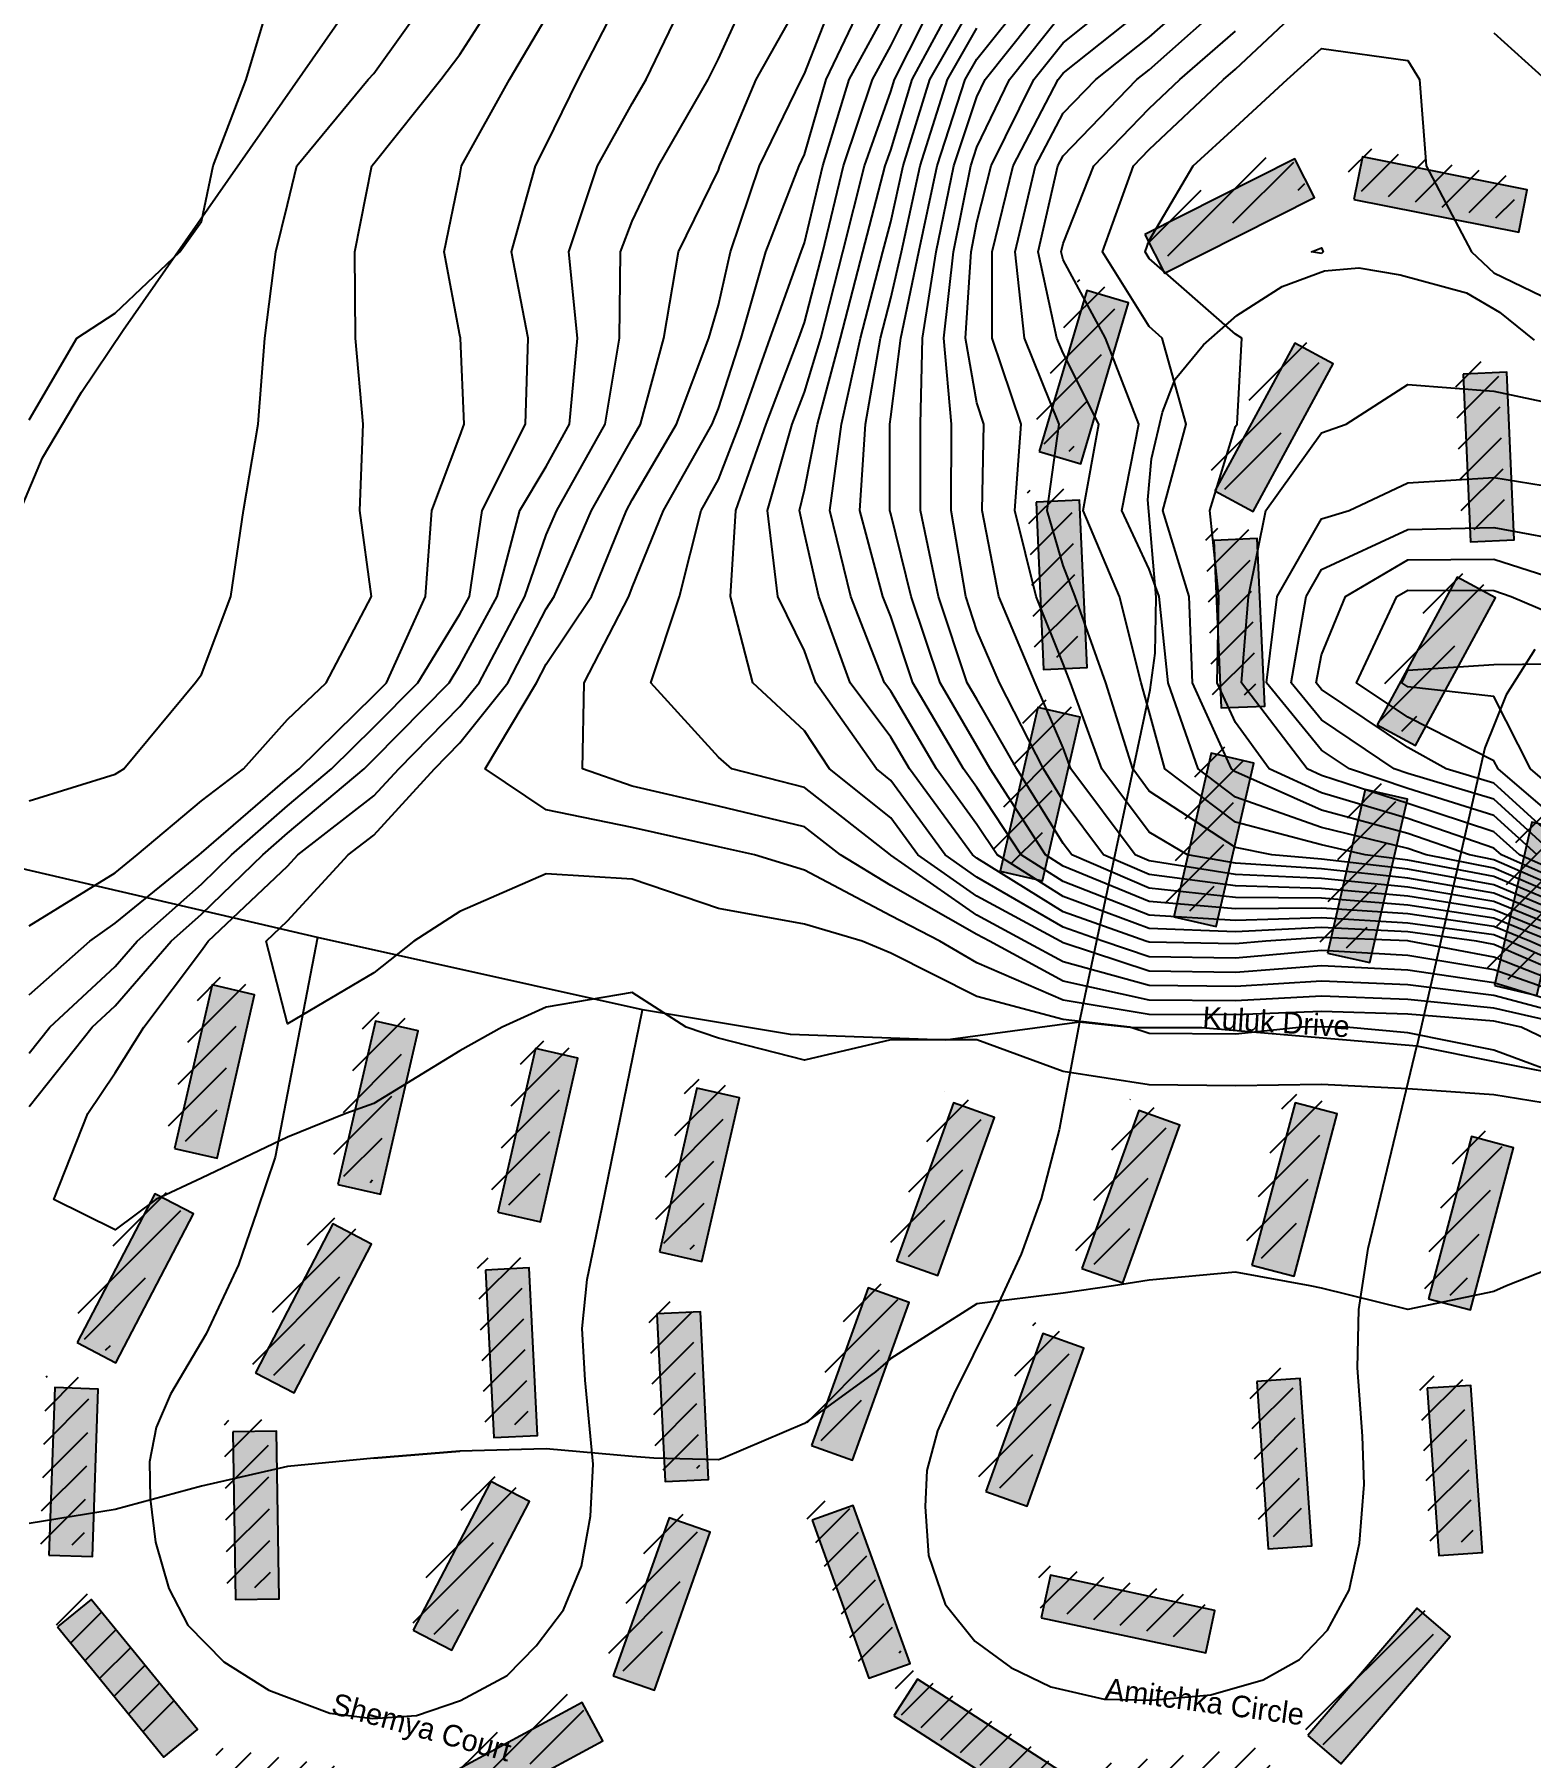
# Model space of a CAD drawing. Extents: x -12748497 to 5449789, y 79630 to 14464147.
# Drawn here: x 3136792 to 3137834, y 320350 to 321550 of the extents above; entities that cross this region are included whole.
import ezdxf

# ---------------------------------------------------------------- set-up
doc = ezdxf.new("R2010")
doc.units = 21
for name, color, linetype in [('BUILDINGS', 9, 'Continuous'), ('CL_LOCAL', 4, 'Continuous'), ('CL_MAJOR', 2, 'Continuous'), ('CONTOUR_INDEX', 150, 'Continuous'), ('CONTOUR_MAJOR', 92, 'Continuous'), ('ROAD_LABELS', 3, 'Continuous')]:
    doc.layers.add(name, color=color, linetype=linetype)

msp = doc.modelspace()

# ---------------------------------------------------------------- hatches: boundary and pattern name
at = {"layer": 'BUILDINGS_HATCH'}
for points in [[(3137565.5, 321410.5), (3137579.2, 321383.5), (3137683.7, 321436.2), (3137670, 321463.2)], [(3137711, 321435), (3137825.9, 321412.1), (3137831.8, 321441.7), (3137717, 321464.7)], [(3137491.9, 321259.5), (3137521, 321250.9), (3137554.2, 321362.9), (3137525.1, 321371.5)], [(3137614.3, 321232), (3137641, 321217.6), (3137696.6, 321320.4), (3137669.9, 321334.8)], [(3137787.2, 321313.2), (3137792.4, 321196.5), (3137822.8, 321197.9), (3137817.5, 321314.6)], [(3137489.8, 321224.2), (3137495, 321107.5), (3137525.3, 321108.9), (3137520.1, 321225.6)], [(3137613.5, 321197.5), (3137618.7, 321080.8), (3137649, 321082.1), (3137643.8, 321198.8)], [(3137727.4, 321069), (3137754.1, 321054.6), (3137809.7, 321157.4), (3137783, 321171.8)], [(3137464.7, 320967.2), (3137494.3, 320960.4), (3137520.5, 321074.3), (3137490.9, 321081)], [(3137585.7, 320935.3), (3137615.3, 320928.5), (3137641.4, 321042.4), (3137611.8, 321049.2)], [(3137692.7, 320910.1), (3137722.3, 320903.4), (3137748.5, 321017.2), (3137718.9, 321024)], [(3137808.9, 320887.4), (3137838.4, 320880.6), (3137864.6, 320994.5), (3137835, 321001.3)], [(3136889.9, 320774), (3136919.5, 320767.2), (3136945.6, 320881.1), (3136916, 320887.9)], [(3137003.6, 320748.8), (3137033.2, 320742.1), (3137059.4, 320855.9), (3137029.8, 320862.7)], [(3137115, 320729.7), (3137144.6, 320723), (3137170.7, 320836.9), (3137141.1, 320843.6)], [(3137227.5, 320702.1), (3137257.1, 320695.3), (3137283.2, 320809.2), (3137253.6, 320816)], [(3137392.7, 320695.8), (3137421.3, 320685.6), (3137460.8, 320795.6), (3137432.2, 320805.8)], [(3137640.1, 320692.8), (3137669.5, 320685), (3137699.4, 320798), (3137670.1, 320805.7)], [(3137521.7, 320690.5), (3137550.3, 320680.3), (3137589.9, 320790.2), (3137561.3, 320800.4)], [(3137763, 320669.3), (3137792.3, 320661.6), (3137822.2, 320774.5), (3137792.9, 320782.3)], [(3136822.1, 320638.8), (3136849.1, 320624.8), (3136903.1, 320728.5), (3136876.1, 320742.4)], [(3136946.2, 320617.7), (3136973.1, 320603.8), (3137027.1, 320707.4), (3137000.2, 320721.4)], [(3137106.5, 320689.3), (3137112.2, 320572.6), (3137142.5, 320574.1), (3137136.9, 320690.8)], [(3137333.4, 320567), (3137361.9, 320556.8), (3137401.5, 320666.7), (3137372.9, 320677)], [(3137225.6, 320658.7), (3137231.4, 320542), (3137261.7, 320543.4), (3137256, 320660.1)], [(3137454.9, 320535.1), (3137483.5, 320524.9), (3137523, 320634.9), (3137494.4, 320645.1)], [(3137643.5, 320611.6), (3137651.5, 320495.1), (3137681.8, 320497.2), (3137673.7, 320613.7)], [(3136802.4, 320490.7), (3136832.8, 320489.7), (3136836.7, 320606.4), (3136806.4, 320607.5)], [(3137762.2, 320607), (3137770.3, 320490.4), (3137800.6, 320492.5), (3137792.5, 320609)], [(3136930.4, 320576.6), (3136932.4, 320459.8), (3136962.7, 320460.3), (3136960.8, 320577.1)], [(3137056.1, 320438.4), (3137083, 320424.5), (3137137, 320528.1), (3137110.1, 320542.1)], [(3137195.3, 320406.6), (3137224, 320396.6), (3137262.8, 320506.8), (3137234.2, 320516.8)], [(3137333.9, 320515), (3137373.4, 320405.1), (3137402, 320415.3), (3137362.5, 320525.3)], [(3137493.4, 320447), (3137607.9, 320422.6), (3137614.3, 320452.2), (3137499.8, 320476.7)], [(3136808.4, 320440.8), (3136882.3, 320350.1), (3136905.8, 320369.2), (3136831.9, 320459.9)], [(3137679, 320365.1), (3137702, 320345.5), (3137778.2, 320434.2), (3137755.1, 320453.9)], [(3137390.8, 320378.8), (3137489.2, 320315.4), (3137505.6, 320340.9), (3137407.2, 320404.3)], [(3137070.6, 320332.5), (3137085, 320305.8), (3137188, 320361.4), (3137173.6, 320388.1)]]:
    msp.add_hatch(color=251, dxfattribs=at).paths.add_polyline_path(points)
at = {"layer": 'BUILDINGS_SHADOW'}
h = msp.add_hatch(dxfattribs=at)
h.set_pattern_fill('ANSI31', scale=5)
h.paths.add_polyline_path([(3137559.6, 321418.6), (3137573.3, 321391.5), (3137677.8, 321444.3), (3137664.1, 321471.3)])
h = msp.add_hatch(dxfattribs=at)
h.set_pattern_fill('ANSI31', scale=5)
h.paths.add_polyline_path([(3137705.1, 321443.1), (3137819.9, 321420.1), (3137825.9, 321449.8), (3137711.1, 321472.8)])
h = msp.add_hatch(dxfattribs=at)
h.set_pattern_fill('ANSI31', scale=5)
h.paths.add_polyline_path([(3137486, 321267.5), (3137515.1, 321259), (3137548.3, 321371), (3137519.2, 321379.6)])
h = msp.add_hatch(dxfattribs=at)
h.set_pattern_fill('ANSI31', scale=5)
h.paths.add_polyline_path([(3137608.4, 321240), (3137635.1, 321225.7), (3137690.7, 321328.5), (3137664, 321342.9)])
h = msp.add_hatch(dxfattribs=at)
h.set_pattern_fill('ANSI31', scale=5)
h.paths.add_polyline_path([(3137781.3, 321321.3), (3137786.5, 321204.6), (3137816.8, 321205.9), (3137811.6, 321322.6)])
h = msp.add_hatch(dxfattribs=at)
h.set_pattern_fill('ANSI31', scale=5)
h.paths.add_polyline_path([(3137483.8, 321232.3), (3137489.1, 321115.6), (3137519.4, 321116.9), (3137514.2, 321233.6)])
h = msp.add_hatch(dxfattribs=at)
h.set_pattern_fill('ANSI31', scale=5)
h.paths.add_polyline_path([(3137607.6, 321205.5), (3137612.8, 321088.8), (3137643.1, 321090.2), (3137637.9, 321206.9)])
h = msp.add_hatch(dxfattribs=at)
h.set_pattern_fill('ANSI31', scale=5)
h.paths.add_polyline_path([(3137721.5, 321077.1), (3137748.2, 321062.7), (3137803.8, 321165.5), (3137777.1, 321179.8)])
h = msp.add_hatch(dxfattribs=at)
h.set_pattern_fill('ANSI31', scale=5)
h.paths.add_polyline_path([(3137458.8, 320975.2), (3137488.4, 320968.5), (3137514.6, 321082.3), (3137485, 321089.1)])
h = msp.add_hatch(dxfattribs=at)
h.set_pattern_fill('ANSI31', scale=5)
h.paths.add_polyline_path([(3137579.8, 320943.4), (3137609.3, 320936.6), (3137635.5, 321050.5), (3137605.9, 321057.2)])
h = msp.add_hatch(dxfattribs=at)
h.set_pattern_fill('ANSI31', scale=5)
h.paths.add_polyline_path([(3137686.8, 320918.2), (3137716.4, 320911.4), (3137742.5, 321025.3), (3137712.9, 321032.1)])
h = msp.add_hatch(dxfattribs=at)
h.set_pattern_fill('ANSI31', scale=5)
h.paths.add_polyline_path([(3137802.9, 320895.5), (3137832.5, 320888.7), (3137858.7, 321002.6), (3137829.1, 321009.3)])
h = msp.add_hatch(dxfattribs=at)
h.set_pattern_fill('ANSI31', scale=5)
h.paths.add_polyline_path([(3136884, 320782.1), (3136913.6, 320775.3), (3136939.7, 320889.2), (3136910.1, 320895.9)])
h = msp.add_hatch(dxfattribs=at)
h.set_pattern_fill('ANSI31', scale=5)
h.paths.add_polyline_path([(3136997.7, 320756.9), (3137027.3, 320750.1), (3137053.5, 320864), (3137023.9, 320870.8)])
h = msp.add_hatch(dxfattribs=at)
h.set_pattern_fill('ANSI31', scale=5)
h.paths.add_polyline_path([(3137109.1, 320737.8), (3137138.7, 320731), (3137164.8, 320844.9), (3137135.2, 320851.7)])
h = msp.add_hatch(dxfattribs=at)
h.set_pattern_fill('ANSI31', scale=5)
h.paths.add_polyline_path([(3137221.6, 320710.1), (3137251.1, 320703.4), (3137277.3, 320817.3), (3137247.7, 320824)])
h = msp.add_hatch(dxfattribs=at)
h.set_pattern_fill('ANSI31', scale=5)
h.paths.add_polyline_path([(3137386.8, 320703.9), (3137415.3, 320693.6), (3137454.9, 320803.6), (3137426.3, 320813.9)])
h = msp.add_hatch(dxfattribs=at)
h.set_pattern_fill('ANSI31', scale=5)
h.paths.add_polyline_path([(3137515.8, 320698.5), (3137544.4, 320688.3), (3137584, 320798.3), (3137555.4, 320808.5)])
h = msp.add_hatch(dxfattribs=at)
h.set_pattern_fill('ANSI31', scale=5)
h.paths.add_polyline_path([(3137634.2, 320700.8), (3137663.5, 320693.1), (3137693.5, 320806), (3137664.2, 320813.8)])
h = msp.add_hatch(dxfattribs=at)
h.set_pattern_fill('ANSI31', scale=5)
h.paths.add_polyline_path([(3137757, 320677.4), (3137786.4, 320669.6), (3137816.3, 320782.6), (3137787, 320790.3)])
h = msp.add_hatch(dxfattribs=at)
h.set_pattern_fill('ANSI31', scale=5)
h.paths.add_polyline_path([(3136816.2, 320646.8), (3136843.1, 320632.9), (3136897.2, 320736.5), (3136870.2, 320750.5)])
h = msp.add_hatch(dxfattribs=at)
h.set_pattern_fill('ANSI31', scale=5)
h.paths.add_polyline_path([(3136940.3, 320625.8), (3136967.2, 320611.8), (3137021.2, 320715.5), (3136994.3, 320729.5)])
h = msp.add_hatch(dxfattribs=at)
h.set_pattern_fill('ANSI31', scale=5)
h.paths.add_polyline_path([(3137100.6, 320697.4), (3137106.3, 320580.7), (3137136.6, 320582.2), (3137130.9, 320698.9)])
h = msp.add_hatch(dxfattribs=at)
h.set_pattern_fill('ANSI31', scale=5)
h.paths.add_polyline_path([(3137327.4, 320575.1), (3137356, 320564.8), (3137395.6, 320674.8), (3137367, 320685)])
h = msp.add_hatch(dxfattribs=at)
h.set_pattern_fill('ANSI31', scale=5)
h.paths.add_polyline_path([(3137219.7, 320666.7), (3137225.4, 320550), (3137255.8, 320551.5), (3137250.1, 320668.2)])
h = msp.add_hatch(dxfattribs=at)
h.set_pattern_fill('ANSI31', scale=5)
h.paths.add_polyline_path([(3137449, 320543.2), (3137477.6, 320533), (3137517.1, 320642.9), (3137488.5, 320653.1)])
h = msp.add_hatch(dxfattribs=at)
h.set_pattern_fill('ANSI31', scale=5)
h.paths.add_polyline_path([(3136796.5, 320498.7), (3136826.8, 320497.7), (3136830.8, 320614.5), (3136800.5, 320615.5)])
h = msp.add_hatch(dxfattribs=at)
h.set_pattern_fill('ANSI31', scale=5)
h.paths.add_polyline_path([(3137637.5, 320619.7), (3137645.6, 320503.1), (3137675.9, 320505.2), (3137667.8, 320621.8)])
h = msp.add_hatch(dxfattribs=at)
h.set_pattern_fill('ANSI31', scale=5)
h.paths.add_polyline_path([(3137756.3, 320615), (3137764.4, 320498.5), (3137794.7, 320500.6), (3137786.6, 320617.1)])
h = msp.add_hatch(dxfattribs=at)
h.set_pattern_fill('ANSI31', scale=5)
h.paths.add_polyline_path([(3136924.5, 320584.7), (3136926.5, 320467.8), (3136956.8, 320468.3), (3136954.9, 320585.2)])
h = msp.add_hatch(dxfattribs=at)
h.set_pattern_fill('ANSI31', scale=5)
h.paths.add_polyline_path([(3137050.2, 320446.5), (3137077.1, 320432.5), (3137131.1, 320536.2), (3137104.2, 320550.2)])
h = msp.add_hatch(dxfattribs=at)
h.set_pattern_fill('ANSI31', scale=5)
h.paths.add_polyline_path([(3137327.9, 320523.1), (3137367.5, 320413.1), (3137396, 320423.3), (3137356.5, 320533.3)])
h = msp.add_hatch(dxfattribs=at)
h.set_pattern_fill('ANSI31', scale=5)
h.paths.add_polyline_path([(3137189.4, 320414.7), (3137218, 320404.6), (3137256.9, 320514.9), (3137228.2, 320524.9)])
h = msp.add_hatch(dxfattribs=at)
h.set_pattern_fill('ANSI31', scale=5)
h.paths.add_polyline_path([(3137487.5, 320455.1), (3137602, 320430.6), (3137608.4, 320460.2), (3137493.8, 320484.7)])
h = msp.add_hatch(dxfattribs=at)
h.set_pattern_fill('ANSI31', scale=5)
h.paths.add_polyline_path([(3136802.4, 320448.8), (3136876.4, 320358.2), (3136899.9, 320377.3), (3136826, 320467.9)])
h = msp.add_hatch(dxfattribs=at)
h.set_pattern_fill('ANSI31', scale=5)
h.paths.add_polyline_path([(3137673, 320373.2), (3137696.1, 320353.5), (3137772.2, 320442.3), (3137749.2, 320462)])
h = msp.add_hatch(dxfattribs=at)
h.set_pattern_fill('ANSI31', scale=5)
h.paths.add_polyline_path([(3137384.8, 320386.9), (3137483.3, 320323.5), (3137499.7, 320349), (3137401.3, 320412.3)])
h = msp.add_hatch(dxfattribs=at)
h.set_pattern_fill('ANSI31', scale=5)
h.paths.add_polyline_path([(3137064.7, 320340.5), (3137079.1, 320313.9), (3137182.1, 320369.5), (3137167.7, 320396.2)])
h = msp.add_hatch(dxfattribs=at)
h.set_pattern_fill('ANSI31', scale=5)
h.paths.add_polyline_path([(3136915.1, 320326.9), (3137030.8, 320308.7), (3137035.6, 320338.6), (3136919.8, 320356.9)])
h = msp.add_hatch(dxfattribs=at)
h.set_pattern_fill('ANSI31', scale=5)
h.paths.add_polyline_path([(3137534.9, 320345.4), (3137538.1, 320315.2), (3137654.6, 320327.4), (3137651.4, 320357.5)])

# ---------------------------------------------------------------- linework, layer by layer
at = {"layer": 'BUILDINGS'}
for points in [[(3137565.5, 321410.5), (3137579.2, 321383.5), (3137683.7, 321436.2), (3137670, 321463.2), (3137565.5, 321410.5)], [(3137711, 321435), (3137825.9, 321412.1), (3137831.8, 321441.7), (3137717, 321464.7), (3137711, 321435)], [(3137491.9, 321259.5), (3137521, 321250.9), (3137554.2, 321362.9), (3137525.1, 321371.5), (3137491.9, 321259.5)], [(3137614.3, 321232), (3137641, 321217.6), (3137696.6, 321320.4), (3137669.9, 321334.8), (3137614.3, 321232)], [(3137787.2, 321313.2), (3137792.4, 321196.5), (3137822.8, 321197.9), (3137817.5, 321314.6), (3137787.2, 321313.2)], [(3137489.8, 321224.2), (3137495, 321107.5), (3137525.3, 321108.9), (3137520.1, 321225.6), (3137489.8, 321224.2)], [(3137613.5, 321197.5), (3137618.7, 321080.8), (3137649, 321082.1), (3137643.8, 321198.8), (3137613.5, 321197.5)], [(3137727.4, 321069), (3137754.1, 321054.6), (3137809.7, 321157.4), (3137783, 321171.8), (3137727.4, 321069)], [(3137464.7, 320967.2), (3137494.3, 320960.4), (3137520.5, 321074.3), (3137490.9, 321081), (3137464.7, 320967.2)], [(3137585.7, 320935.3), (3137615.3, 320928.5), (3137641.4, 321042.4), (3137611.8, 321049.2), (3137585.7, 320935.3)], [(3137692.7, 320910.1), (3137722.3, 320903.4), (3137748.5, 321017.2), (3137718.9, 321024), (3137692.7, 320910.1)], [(3137808.9, 320887.4), (3137838.4, 320880.6), (3137864.6, 320994.5), (3137835, 321001.3), (3137808.9, 320887.4)], [(3136889.9, 320774), (3136919.5, 320767.2), (3136945.6, 320881.1), (3136916, 320887.9), (3136889.9, 320774)], [(3137003.6, 320748.8), (3137033.2, 320742.1), (3137059.4, 320855.9), (3137029.8, 320862.7), (3137003.6, 320748.8)], [(3137115, 320729.7), (3137144.6, 320723), (3137170.7, 320836.9), (3137141.1, 320843.6), (3137115, 320729.7)], [(3137227.5, 320702.1), (3137257.1, 320695.3), (3137283.2, 320809.2), (3137253.6, 320816), (3137227.5, 320702.1)], [(3137392.7, 320695.8), (3137421.3, 320685.6), (3137460.8, 320795.6), (3137432.2, 320805.8), (3137392.7, 320695.8)], [(3137640.1, 320692.8), (3137669.5, 320685), (3137699.4, 320798), (3137670.1, 320805.7), (3137640.1, 320692.8)], [(3137521.7, 320690.5), (3137550.3, 320680.3), (3137589.9, 320790.2), (3137561.3, 320800.4), (3137521.7, 320690.5)], [(3137763, 320669.3), (3137792.3, 320661.6), (3137822.2, 320774.5), (3137792.9, 320782.3), (3137763, 320669.3)], [(3136822.1, 320638.8), (3136849.1, 320624.8), (3136903.1, 320728.5), (3136876.1, 320742.4), (3136822.1, 320638.8)], [(3136946.2, 320617.7), (3136973.1, 320603.8), (3137027.1, 320707.4), (3137000.2, 320721.4), (3136946.2, 320617.7)], [(3137106.5, 320689.3), (3137112.2, 320572.6), (3137142.5, 320574.1), (3137136.9, 320690.8), (3137106.5, 320689.3)], [(3137333.4, 320567), (3137361.9, 320556.8), (3137401.5, 320666.7), (3137372.9, 320677), (3137333.4, 320567)], [(3137225.6, 320658.7), (3137231.4, 320542), (3137261.7, 320543.4), (3137256, 320660.1), (3137225.6, 320658.7)], [(3137454.9, 320535.1), (3137483.5, 320524.9), (3137523, 320634.9), (3137494.4, 320645.1), (3137454.9, 320535.1)], [(3137643.5, 320611.6), (3137651.5, 320495.1), (3137681.8, 320497.2), (3137673.7, 320613.7), (3137643.5, 320611.6)], [(3136802.4, 320490.7), (3136832.8, 320489.7), (3136836.7, 320606.4), (3136806.4, 320607.5), (3136802.4, 320490.7)], [(3137762.2, 320607), (3137770.3, 320490.4), (3137800.6, 320492.5), (3137792.5, 320609), (3137762.2, 320607)], [(3136930.4, 320576.6), (3136932.4, 320459.8), (3136962.7, 320460.3), (3136960.8, 320577.1), (3136930.4, 320576.6)], [(3137056.1, 320438.4), (3137083, 320424.5), (3137137, 320528.1), (3137110.1, 320542.1), (3137056.1, 320438.4)], [(3137195.3, 320406.6), (3137224, 320396.6), (3137262.8, 320506.8), (3137234.2, 320516.8), (3137195.3, 320406.6)], [(3137333.9, 320515), (3137373.4, 320405.1), (3137402, 320415.3), (3137362.5, 320525.3), (3137333.9, 320515)], [(3137493.4, 320447), (3137607.9, 320422.6), (3137614.3, 320452.2), (3137499.8, 320476.7), (3137493.4, 320447)], [(3136808.4, 320440.8), (3136882.3, 320350.1), (3136905.8, 320369.2), (3136831.9, 320459.9), (3136808.4, 320440.8)], [(3137679, 320365.1), (3137702, 320345.5), (3137778.2, 320434.2), (3137755.1, 320453.9), (3137679, 320365.1)], [(3137390.8, 320378.8), (3137489.2, 320315.4), (3137505.6, 320340.9), (3137407.2, 320404.3), (3137390.8, 320378.8)], [(3137070.6, 320332.5), (3137085, 320305.8), (3137188, 320361.4), (3137173.6, 320388.1), (3137070.6, 320332.5)]]:
    msp.add_lwpolyline(points, close=True, dxfattribs=at)
at = {"layer": 'CL_LOCAL'}
for points in [[(3137520, 320861.9), (3137569.2, 321093.5), (3137572.6, 321118.9), (3137573.3, 321157.9), (3137567.7, 321225.7), (3137570.1, 321254.4), (3137577.9, 321286.8), (3137586.6, 321309.8), (3137606.3, 321333.8), (3137629.5, 321354.1), (3137661.1, 321374.4), (3137690.6, 321385.2), (3137714.6, 321387.4), (3137743.4, 321382.4), (3137789.5, 321370), (3137812.5, 321356.5), (3137836.6, 321336.9)], [(3137837.1, 321121.5), (3137817.2, 321090), (3137802.3, 321053), (3137754.9, 320845.3)], [(3136989.5, 320920.9), (3136960, 320767.9), (3136947.4, 320730.7), (3136934.3, 320693), (3136912, 320644.8), (3136887.1, 320602.8), (3136877.1, 320579.7), (3136872.4, 320555.8), (3136872.9, 320530.2), (3136876.6, 320499.9), (3136886, 320467.6), (3136899.1, 320441.9), (3136924.1, 320416.5), (3136955.5, 320396.7), (3136998.1, 320380.6), (3137027.9, 320377), (3137058.4, 320379), (3137089.1, 320389.6), (3137121.5, 320407), (3137141.6, 320427.5), (3137160.7, 320452.7), (3137173.2, 320483), (3137179.6, 320518), (3137181.3, 320554.2), (3137175.8, 320612.6), (3137173.8, 320648.6), (3137177.3, 320682.7), (3137187.6, 320733.2), (3137215.8, 320870.6)], [(3137520, 320861.9), (3137505.8, 320786.9), (3137493.4, 320738.8), (3137479.4, 320700.3), (3137459.5, 320657.3), (3137432.6, 320602.9), (3137421.1, 320577.3), (3137413.8, 320549.7), (3137412.6, 320524.6), (3137414.8, 320490.6), (3137426.5, 320456.5), (3137447.1, 320430.8), (3137472.1, 320412.6), (3137500.1, 320399.1), (3137537.2, 320390.5), (3137570.1, 320389.8), (3137611.5, 320393.4), (3137648, 320403.9), (3137673.2, 320418.1), (3137692.8, 320438.4), (3137707.9, 320466.4), (3137715, 320499), (3137718.2, 320540), (3137717, 320573.5), (3137713.7, 320621.1), (3137714.5, 320661.9), (3137721, 320704.4), (3137754.9, 320845.3)]]:
    msp.add_lwpolyline(points, dxfattribs=at)
at = {"layer": 'CL_MAJOR'}
for points in [[(3136445.3, 319650.8), (3136664.3, 320691), (3136732.1, 320980.7), (3136773.2, 321179.4), (3136782.4, 321218.1), (3136798, 321254.9), (3136825, 321300.8), (3136854.1, 321344), (3137185.4, 321819), (3137222.5, 321876.7), (3137248.8, 321938.2), (3137267.9, 322007), (3137279, 322072.7), (3137336.9, 322461.2), (3137363.8, 322587.5)], [(3138489.8, 320773.5), (3138437.6, 320774), (3138289.2, 320776.8), (3138058, 320799), (3137936.4, 320813.8), (3137868.7, 320822.4), (3137810.5, 320834.2), (3137754.9, 320845.3), (3137605.3, 320858), (3137557.4, 320858.1), (3137520, 320861.9), (3137426.8, 320849.5), (3137318.8, 320853.3), (3137215.8, 320870.6), (3136989.5, 320920.9), (3136732.1, 320980.7)]]:
    msp.add_lwpolyline(points, dxfattribs=at)
at = {"layer": 'CONTOUR_INDEX'}
for points, elevation in [([(3136788.6, 321016.2), (3136848.6, 321034.7), (3136854.6, 321038.4), (3136904.2, 321098.4), (3136908.6, 321104.2), (3136929, 321158.4), (3136937.8, 321218.4), (3136948.1, 321278.4), (3136952.7, 321338.4), (3136960.3, 321398.4), (3136968.6, 321431.5), (3136975, 321458.4), (3137024.7, 321518.4), (3137028.6, 321522.6), (3137068.3, 321578.4)], 20), ([(3136788.6, 320803.3), (3136832.6, 320858.4), (3136848.6, 320873.3), (3136887.6, 320918.4), (3136908.6, 320937.1), (3136951.3, 320978.4), (3136968.6, 320993.5), (3137021.8, 321038.4), (3137028.6, 321045.1), (3137081.2, 321098.4), (3137088.6, 321110.5), (3137114.5, 321158.4), (3137130.4, 321218.4), (3137148.6, 321249), (3137165, 321278.4), (3137170.4, 321338.4), (3137164.4, 321398.4), (3137184.3, 321458.4), (3137208.6, 321501.8), (3137218.2, 321518.4), (3137247.1, 321578.4)], 40), ([(3137868.6, 320820.1), (3137808.6, 320842.4), (3137748.6, 320854.6), (3137705.7, 320858.4), (3137688.6, 320858.8), (3137675.1, 320858.4), (3137628.6, 320853.7), (3137568.6, 320854.1), (3137555.1, 320858.4), (3137508.6, 320863.9), (3137448.6, 320879.9), (3137388.6, 320909.9), (3137368.8, 320918.4), (3137328.6, 320930.2), (3137268.6, 320941), (3137208.6, 320961.6), (3137148.6, 320965.3), (3137088.6, 320939.1), (3137056.4, 320918.4), (3137028.6, 320896.4), (3136968.6, 320860.9), (3136953.6, 320918.4), (3136968.6, 320932.5), (3137010.8, 320978.4), (3137028.6, 320992.3), (3137070.9, 321038.4), (3137088.6, 321056.4), (3137121.9, 321098.4), (3137148.6, 321149.9), (3137154.3, 321158.4), (3137180.3, 321218.4), (3137208.6, 321268.5), (3137214.4, 321278.4), (3137230.6, 321338.4), (3137240.9, 321398.4), (3137268.6, 321455.3), (3137269.6, 321458.4), (3137294.9, 321518.4), (3137328.6, 321578.4)], 50), ([(3137866.5, 320858.4), (3137808.6, 320871.6), (3137748.6, 320877.8), (3137688.6, 320880), (3137628.6, 320876.9), (3137568.6, 320877.3), (3137508.6, 320890.5), (3137457.4, 320918.4), (3137448.6, 320923.1), (3137388.6, 320957.2), (3137353.6, 320978.4), (3137328.6, 320998), (3137268.6, 321012.5), (3137208.6, 321026.3), (3137173.9, 321038.4), (3137175.1, 321098.4), (3137206.2, 321158.4), (3137208.6, 321164.6), (3137230.4, 321218.4), (3137264.3, 321278.4), (3137268.6, 321289.3), (3137284.5, 321338.4), (3137301.6, 321398.4), (3137324.8, 321458.4), (3137328.6, 321466.2), (3137343.6, 321518.4), (3137372.1, 321578.4)], 60), ([(3137868.6, 320870.8), (3137808.6, 320889.4), (3137748.6, 320898.2), (3137688.6, 320901.2), (3137628.6, 320896.6), (3137568.6, 320897.5), (3137508.6, 320917.2), (3137506.5, 320918.4), (3137448.6, 320949.6), (3137407.5, 320978.4), (3137388.6, 321004.3), (3137345.9, 321038.4), (3137328.6, 321064.8), (3137292.6, 321098.4), (3137276.9, 321158.4), (3137280.6, 321218.4), (3137301.8, 321278.4), (3137324.7, 321338.4), (3137328.6, 321349.2), (3137341.2, 321398.4), (3137355.7, 321458.4), (3137375.8, 321518.4), (3137388.6, 321541.9), (3137406.7, 321578.4)], 70), ([(3137868.6, 320883.6), (3137808.6, 320907.2), (3137749.6, 320918.4), (3137748.6, 320918.5), (3137688.6, 320921), (3137649.7, 320918.4), (3137628.6, 320916.4), (3137568.6, 320917.6), (3137566.3, 320918.4), (3137508.6, 320938.7), (3137448.6, 320976.1), (3137445.4, 320978.4), (3137401.7, 321038.4), (3137388.6, 321060.5), (3137360.3, 321098.4), (3137338.4, 321158.4), (3137328.6, 321202.2), (3137325.1, 321218.4), (3137328.6, 321232.6), (3137337.5, 321278.4), (3137353.6, 321338.4), (3137369.2, 321398.4), (3137384.8, 321458.4), (3137388.6, 321469.2), (3137403.5, 321518.4), (3137435.8, 321578.4)], 80), ([(3137847.9, 320918.4), (3137808.6, 320934.3), (3137748.6, 320943.5), (3137688.6, 320948.2), (3137628.6, 320948.8), (3137568.6, 320955.3), (3137514.6, 320978.4), (3137508.6, 320986.4), (3137476.4, 321038.4), (3137448.6, 321086.8), (3137441.9, 321098.4), (3137421.8, 321158.4), (3137409.3, 321218.4), (3137409.3, 321278.4), (3137410.7, 321338.4), (3137420.3, 321398.4), (3137432.5, 321458.4), (3137448.6, 321506.5), (3137454.4, 321518.4), (3137502, 321578.4)], 100), ([(3137868.6, 320921.4), (3137808.6, 320946), (3137748.6, 320956), (3137688.6, 320961.9), (3137628.6, 320964.8), (3137568.6, 320974.2), (3137558.8, 320978.4), (3137514.1, 321038.4), (3137508.6, 321053), (3137489.1, 321098.4), (3137463.8, 321158.4), (3137452.2, 321218.4), (3137453.3, 321278.4), (3137448.6, 321293.2), (3137440.6, 321338.4), (3137444.6, 321398.4), (3137448.6, 321419.2), (3137458.4, 321458.4), (3137488.2, 321518.4), (3137508.6, 321544.1), (3137551.4, 321578.4)], 110), ([(3137868.6, 320932.3), (3137808.6, 320957.6), (3137748.6, 320968.6), (3137688.6, 320975.5), (3137653.9, 320978.4), (3137628.6, 320983.7), (3137568.6, 321022.9), (3137557.1, 321038.4), (3137538.3, 321098.4), (3137517.1, 321158.4), (3137508.6, 321179.9), (3137497.6, 321218.4), (3137505.8, 321278.4), (3137481.7, 321338.4), (3137475.3, 321398.4), (3137489.4, 321458.4), (3137508.6, 321495), (3137531.3, 321518.4), (3137568.6, 321547.9), (3137602.8, 321578.4)], 120), ([(3136788.6, 320881.1), (3136830.9, 320918.4), (3136848.6, 320930.9), (3136906.9, 320978.4), (3136908.6, 320979.8), (3136968.6, 321031.7), (3136976.6, 321038.4), (3137028.6, 321089.5), (3137037.4, 321098.4), (3137064.7, 321158.4), (3137069.1, 321218.4), (3137088.6, 321270), (3137091.5, 321278.4), (3137088.9, 321338.4), (3137088.6, 321340.4), (3137077.7, 321398.4), (3137088.6, 321451.5), (3137089.8, 321458.4), (3137123.1, 321518.4), (3137148.6, 321561.7)], 30), ([(3137868.6, 320896.4), (3137819.2, 320918.4), (3137808.6, 320922.7), (3137748.6, 320931), (3137688.6, 320934.6), (3137628.6, 320932.8), (3137568.6, 320936.5), (3137508.6, 320960), (3137479.5, 320978.4), (3137448.6, 321025.5), (3137439.2, 321038.4), (3137404, 321098.4), (3137388.6, 321144.5), (3137383.1, 321158.4), (3137367.1, 321218.4), (3137371.1, 321278.4), (3137381.4, 321338.4), (3137388.6, 321366.3), (3137396, 321398.4), (3137409, 321458.4), (3137428.1, 321518.4), (3137448.6, 321554.2)], 90), ([(3137868.6, 320943.3), (3137808.6, 320969.2), (3137761.5, 320978.4), (3137748.6, 320982.9), (3137688.6, 320997.5), (3137628.6, 321018.7), (3137602.6, 321038.4), (3137581.7, 321098.4), (3137575.5, 321158.4), (3137568.6, 321177.4), (3137549.5, 321218.4), (3137561.3, 321278.4), (3137538.2, 321338.4), (3137508.6, 321392.9), (3137507.3, 321398.4), (3137508.6, 321404.2), (3137529.9, 321458.4), (3137568.6, 321498.4), (3137589.8, 321518.4), (3137628.6, 321552.2)], 130), ([(3137868.6, 320954.2), (3137813.9, 320978.4), (3137808.6, 320983.2), (3137748.6, 321003.8), (3137688.6, 321021.7), (3137652, 321038.4), (3137628.6, 321070.7), (3137615.8, 321098.4), (3137617.1, 321158.4), (3137610.7, 321218.4), (3137628.6, 321276.7), (3137629.7, 321278.4), (3137633, 321338.4), (3137628.6, 321341.2), (3137568.6, 321393.9), (3137565.8, 321398.4), (3137568.6, 321406.4), (3137599.1, 321458.4), (3137628.6, 321485.2), (3137664.6, 321518.4), (3137688.6, 321540.1), (3137748.6, 321531.8), (3137756.8, 321518.4), (3137761.5, 321458.4), (3137793.1, 321398.4), (3137808.6, 321383.8), (3137868.6, 321354.9)], 140), ([(3137838.6, 320978.4), (3137808.6, 321005.9), (3137748.6, 321024.8), (3137708, 321038.4), (3137688.6, 321051.5), (3137650.2, 321098.4), (3137657.7, 321158.4), (3137688.6, 321212.5), (3137707.7, 321218.4), (3137748.6, 321237.6), (3137808.6, 321241.4), (3137868.6, 321231.5)], 150), ([(3137863.4, 320978.4), (3137808.6, 321028.5), (3137775.3, 321038.4), (3137748.6, 321053.2), (3137688.6, 321093.7), (3137684.8, 321098.4), (3137688.6, 321117.9), (3137705.3, 321158.4), (3137748.6, 321183.9), (3137808.6, 321184.5), (3137868.6, 321165.2)], 160), ([(3137868.6, 321008.7), (3137834, 321038.4), (3137808.6, 321088.7), (3137748.6, 321095.5), (3137744.4, 321098.4), (3137748.6, 321107.1), (3137808.6, 321111.1), (3137868.6, 321111.7)], 170), ([(3137868.6, 320698.4), (3137817.4, 320678.4), (3137808.6, 320674.4), (3137748.6, 320661.9), (3137688.6, 320676.8), (3137680.6, 320678.4), (3137628.6, 320687.9), (3137568.6, 320682.3), (3137543.6, 320678.4), (3137508.6, 320673.3), (3137448.6, 320665.8), (3137388.6, 320627.6), (3137378, 320618.4), (3137328.6, 320582.5), (3137271.9, 320558.4), (3137268.6, 320557.1), (3137223.6, 320558.4), (3137208.6, 320559.5), (3137148.6, 320564.7), (3137088.6, 320563.2)], 40), ([(3137028.6, 320558.4), (3137088.6, 320563.2), (3137028.6, 320558.4), (3136968.6, 320552.6), (3136908.6, 320538.8), (3136848.6, 320522.5), (3136788.6, 320512.7)], 40)]:
    msp.add_lwpolyline(points, dxfattribs=dict(at, elevation=elevation))
at = {"layer": 'CONTOUR_MAJOR'}
for points, elevation in [([(3136788.6, 321281.4), (3136821.9, 321338.4), (3136848.6, 321355.7), (3136893.6, 321398.4), (3136908.6, 321419.5), (3136916.7, 321458.4), (3136939.8, 321518.4), (3136957.6, 321578.4), (3136955.5, 321638.4), (3136968.6, 321654.1), (3137017, 321698.4), (3137028.6, 321707.3), (3137042.3, 321758.4), (3137088.5, 321818.4), (3137088.6, 321818.6), (3137148.6, 321858.9), (3137208.6, 321877.3), (3137214.4, 321878.4), (3137268.6, 321897.9), (3137328.6, 321908), (3137388.6, 321922.4), (3137429, 321938.4), (3137448.6, 321952.2), (3137498.6, 321998.4)], 15), ([(3136788.6, 320929.1), (3136848.6, 320966), (3136863.8, 320978.4), (3136908.6, 321016), (3136937.9, 321038.4), (3136968.6, 321072.8), (3136995.4, 321098.4), (3137027.1, 321158.4), (3137018.9, 321218.4), (3137021.1, 321278.4), (3137015.8, 321338.4), (3137015.5, 321398.4), (3137027.3, 321458.4), (3137028.6, 321460), (3137075.4, 321518.4), (3137088.6, 321536), (3137115.6, 321578.4)], 25), ([(3136788.6, 320840.4), (3136803, 320858.4), (3136848.6, 320900.7), (3136863.9, 320918.4), (3136908.6, 320958.1), (3136929.6, 320978.4), (3136968.6, 321012.6), (3136999.2, 321038.4), (3137028.6, 321067.3), (3137059.3, 321098.4), (3137088.6, 321146), (3137095.3, 321158.4), (3137104, 321218.4), (3137134.2, 321278.4), (3137136.2, 321338.4), (3137124.4, 321398.4), (3137141.1, 321458.4), (3137148.6, 321472.9), (3137170.9, 321518.4), (3137201.8, 321578.4)], 35), ([(3137868.6, 320801.5), (3137808.6, 320811.4), (3137748.6, 320815.5), (3137688.6, 320818.5), (3137628.6, 320817.6), (3137568.6, 320818.4), (3137508.6, 320827.7), (3137448.6, 320849.6), (3137388.6, 320849.7), (3137328.6, 320835.6), (3137268.6, 320850.8), (3137246.2, 320858.4), (3137208.6, 320882.7), (3137148.6, 320872.5), (3137118.1, 320858.4), (3137088.6, 320842.1), (3137028.6, 320805.2), (3137009.1, 320798.4), (3136968.6, 320781.8), (3136908.6, 320753.2), (3136876.9, 320738.4), (3136848.6, 320717.3), (3136805.7, 320738.4), (3136829.4, 320798.4), (3136848.6, 320826.7), (3136868.5, 320858.4), (3136908.6, 320911.8), (3136913.3, 320918.4), (3136968.6, 320970.6), (3136975.8, 320978.4), (3137028.6, 321019.5), (3137046, 321038.4), (3137088.6, 321081.7), (3137101.9, 321098.4), (3137133.7, 321158.4), (3137148.6, 321201.4), (3137156.1, 321218.4), (3137189.7, 321278.4), (3137199.8, 321338.4), (3137200.3, 321398.4), (3137208.6, 321419.9), (3137226.8, 321458.4), (3137261.4, 321518.4), (3137268.6, 321532.9), (3137289.4, 321578.4)], 45), ([(3137868.6, 320838.7), (3137827.5, 320858.4), (3137808.6, 320862.7), (3137748.6, 320867.6), (3137688.6, 320869.4), (3137628.6, 320867), (3137568.6, 320867.2), (3137508.6, 320877.2), (3137448.6, 320903.3), (3137422.7, 320918.4), (3137388.6, 320936.1), (3137328.6, 320967.7), (3137293.6, 320978.4), (3137268.6, 320984.1), (3137208.6, 320997.5), (3137148.6, 321009.9), (3137106.2, 321038.4), (3137142, 321098.4), (3137148.6, 321111.2), (3137180.2, 321158.4), (3137204.5, 321218.4), (3137208.6, 321225.7), (3137239.3, 321278.4), (3137262, 321338.4), (3137268.6, 321361.3), (3137277, 321398.4), (3137297.2, 321458.4), (3137326.4, 321518.4), (3137328.6, 321522.4), (3137350.4, 321578.4)], 55), ([(3137868.6, 320864.4), (3137808.6, 320880.5), (3137748.6, 320888), (3137688.6, 320890.6), (3137628.6, 320886.7), (3137568.6, 320887.4), (3137508.6, 320903.9), (3137482, 320918.4), (3137448.6, 320936.4), (3137388.6, 320978.2), (3137388.4, 320978.4), (3137328.6, 321025.4), (3137277.9, 321038.4), (3137268.6, 321046.4), (3137221.6, 321098.4), (3137241.4, 321158.4), (3137256.6, 321218.4), (3137268.6, 321239.9), (3137283.6, 321278.4), (3137304.6, 321338.4), (3137326.1, 321398.4), (3137328.6, 321404.7), (3137341.2, 321458.4), (3137359.7, 321518.4), (3137388.6, 321571.4)], 65), ([(3137868.6, 320877.2), (3137808.6, 320898.3), (3137748.6, 320908.4), (3137688.6, 320911.8), (3137628.6, 320906.5), (3137568.6, 320907.5), (3137536.2, 320918.4), (3137508.6, 320928.1), (3137448.6, 320962.9), (3137426.4, 320978.4), (3137388.6, 321030.3), (3137378.6, 321038.4), (3137336.5, 321098.4), (3137328.6, 321120.5), (3137310, 321158.4), (3137302.8, 321218.4), (3137320, 321278.4), (3137328.6, 321300.7), (3137339.8, 321338.4), (3137355.2, 321398.4), (3137370.3, 321458.4), (3137388.6, 321510.1), (3137391.1, 321518.4), (3137421.3, 321578.4)], 75), ([(3137868.6, 320890), (3137808.6, 320916.1), (3137796.5, 320918.4), (3137748.6, 320924.8), (3137688.6, 320927.8), (3137628.6, 320924.8), (3137568.6, 320927.1), (3137508.6, 320949.4), (3137462.6, 320978.4), (3137448.6, 320999.7), (3137420.5, 321038.4), (3137388.6, 321092.4), (3137384.2, 321098.4), (3137360.8, 321158.4), (3137346.2, 321218.4), (3137354.3, 321278.4), (3137367.5, 321338.4), (3137383.1, 321398.4), (3137388.6, 321419.3), (3137397.3, 321458.4), (3137415.8, 321518.4), (3137448.6, 321575.8)], 85), ([(3137868.6, 320902.7), (3137833.6, 320918.4), (3137808.6, 320928.5), (3137748.6, 320937.3), (3137688.6, 320941.4), (3137628.6, 320940.8), (3137568.6, 320945.9), (3137508.6, 320970.6), (3137496.3, 320978.4), (3137457.9, 321038.4), (3137448.6, 321054.5), (3137423, 321098.4), (3137402.9, 321158.4), (3137388.6, 321215.9), (3137388, 321218.4), (3137387.9, 321278.4), (3137388.6, 321283.5), (3137395.7, 321338.4), (3137408.2, 321398.4), (3137420.8, 321458.4), (3137440.5, 321518.4), (3137448.6, 321532.7), (3137484.9, 321578.4)], 95), ([(3137868.6, 320926.9), (3137808.6, 320951.8), (3137748.6, 320962.3), (3137688.6, 320968.7), (3137628.6, 320972.8), (3137595.2, 320978.4), (3137568.6, 320994.2), (3137535.6, 321038.4), (3137513.7, 321098.4), (3137508.6, 321111.5), (3137489.8, 321158.4), (3137474.9, 321218.4), (3137479.5, 321278.4), (3137459.1, 321338.4), (3137459.3, 321398.4), (3137473.9, 321458.4), (3137505.1, 321518.4), (3137508.6, 321522.8), (3137568.6, 321570.5)], 115), ([(3137868.6, 320937.8), (3137808.6, 320963.4), (3137748.6, 320974.8), (3137718.9, 320978.4), (3137688.6, 320985.4), (3137628.6, 321001.2), (3137579.4, 321038.4), (3137568.6, 321078.3), (3137562.9, 321098.4), (3137547.9, 321158.4), (3137522.5, 321218.4), (3137533.5, 321278.4), (3137508.6, 321327.8), (3137504.3, 321338.4), (3137491.3, 321398.4), (3137505, 321458.4), (3137508.6, 321465.4), (3137559.9, 321518.4), (3137568.6, 321525.3), (3137628.1, 321578.4)], 125), ([(3137868.6, 320948.7), (3137808.6, 320975.1), (3137791.5, 320978.4), (3137748.6, 320993.4), (3137688.6, 321009.6), (3137628.6, 321036.2), (3137625.8, 321038.4), (3137598.8, 321098.4), (3137596.3, 321158.4), (3137578.1, 321218.4), (3137594.4, 321278.4), (3137577.6, 321338.4), (3137568.6, 321346.4), (3137536, 321398.4), (3137557.7, 321458.4), (3137568.6, 321469.7), (3137620.4, 321518.4), (3137628.6, 321525.6), (3137684.6, 321578.4)], 135), ([(3137862.2, 320918.4), (3137808.6, 320940.1), (3137748.6, 320949.8), (3137688.6, 320955.1), (3137628.6, 320956.8), (3137568.6, 320964.7), (3137536.7, 320978.4), (3137508.6, 321016.2), (3137494.9, 321038.4), (3137464.4, 321098.4), (3137448.6, 321134.8), (3137440.8, 321158.4), (3137430.6, 321218.4), (3137430.9, 321278.4), (3137425.6, 321338.4), (3137432.4, 321398.4), (3137444.3, 321458.4), (3137448.6, 321471.4), (3137471.3, 321518.4), (3137508.6, 321565.4)], 105), ([(3137808.6, 321550.9), (3137844.5, 321518.4)], 135), ([(3137688.6, 321397.2), (3137681.6, 321398.4), (3137688.6, 321401.2), (3137689.7, 321398.4), (3137688.6, 321397.2)], 145), ([(3137868.6, 320959.7), (3137826.3, 320978.4), (3137808.6, 320994.5), (3137748.6, 321014.3), (3137688.6, 321033.8), (3137678.6, 321038.4), (3137632.9, 321098.4), (3137637.6, 321158.4), (3137649.7, 321218.4), (3137688.6, 321272.4), (3137705.7, 321278.4), (3137748.6, 321306), (3137808.6, 321301.4), (3137868.6, 321288.6)], 145), ([(3137851, 320978.4), (3137808.6, 321017.2), (3137748.6, 321035.2), (3137739.2, 321038.4), (3137688.6, 321072.6), (3137667.5, 321098.4), (3137677.9, 321158.4), (3137688.6, 321177.2), (3137748.6, 321205), (3137808.6, 321206.5), (3137868.6, 321195.4)], 155), ([(3137868.6, 320989.4), (3137811.5, 321038.4), (3137808.6, 321044), (3137748.6, 321074.4), (3137713, 321098.4), (3137740.9, 321158.4), (3137748.6, 321162.9), (3137808.6, 321162.6), (3137820.5, 321158.4), (3137868.6, 321138)], 165)]:
    msp.add_lwpolyline(points, dxfattribs=dict(at, elevation=elevation))

# ---------------------------------------------------------------- texts
at = {"layer": 'ROAD_LABELS'}
for s, rotation, p in [('Kuluk Drive', 356.281, (3137605.3, 320858)), ('Amitchka Circle', -7.5627, (3137537.2, 320390.5)), ('Shemya Court', -15.2417, (3136998.1, 320380.6))]:
    msp.add_text(s, height=15, rotation=rotation, dxfattribs=at).set_placement(p)

doc.saveas('drawing.dxf')
